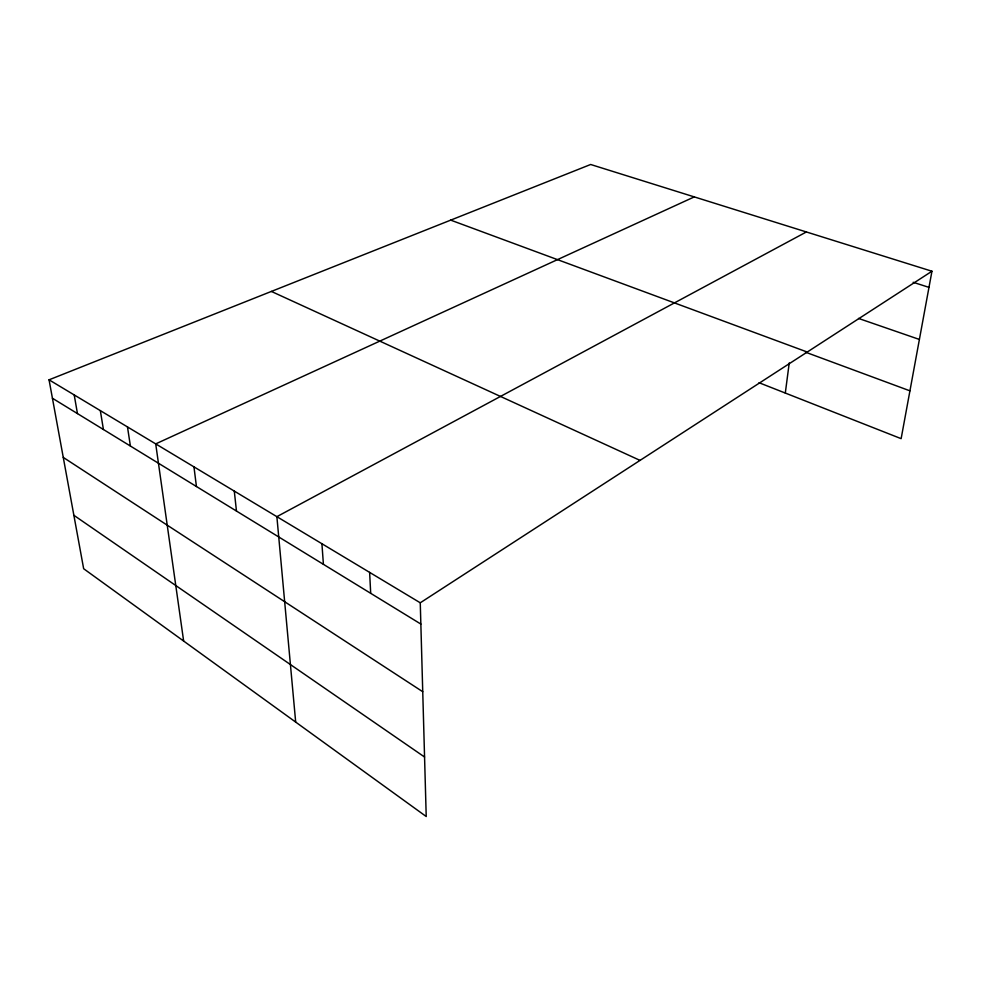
<?xml version="1.0" encoding="UTF-8"?>
<svg xmlns="http://www.w3.org/2000/svg" width="981" height="981" viewBox="0 0 981 981"><rect width="100%" height="100%" fill="white"/><g stroke="black" fill="none" stroke-linecap="round" stroke-linejoin="round"><path stroke-width="1.47" d="M785.303 393.05L789.239 362.933M49.05 379.819L420.26 602.8L426.22 816.511L83.655 568.722L49.05 379.819L590.66 164.489L931.95 271.234L901.134 438.654L759.036 382.713M420.26 602.8L931.95 271.234M806.382 231.957L276.875 516.668L295.686 722.09M694.278 196.899L155.709 443.89L183.643 641.047M913.152 282.295L928.982 287.372M858.522 318.42L919.393 339.451M450.72 220.136L807.253 352.032M805.438 352.154L909.939 390.843M271.369 291.431L640.041 460.396M52.422 398.249L420.861 624.063M63.262 457.404L422.737 691.715M73.869 515.295L424.565 757.013M74.213 394.938L77.45 413.577M100.332 410.622L103.422 429.494M127.481 426.931L130.399 446.036M193.956 466.858L196.433 486.515M234.287 491.089L236.47 511.052M321.915 543.732L323.411 564.333M369.629 572.389L370.695 593.321"/></g></svg>
